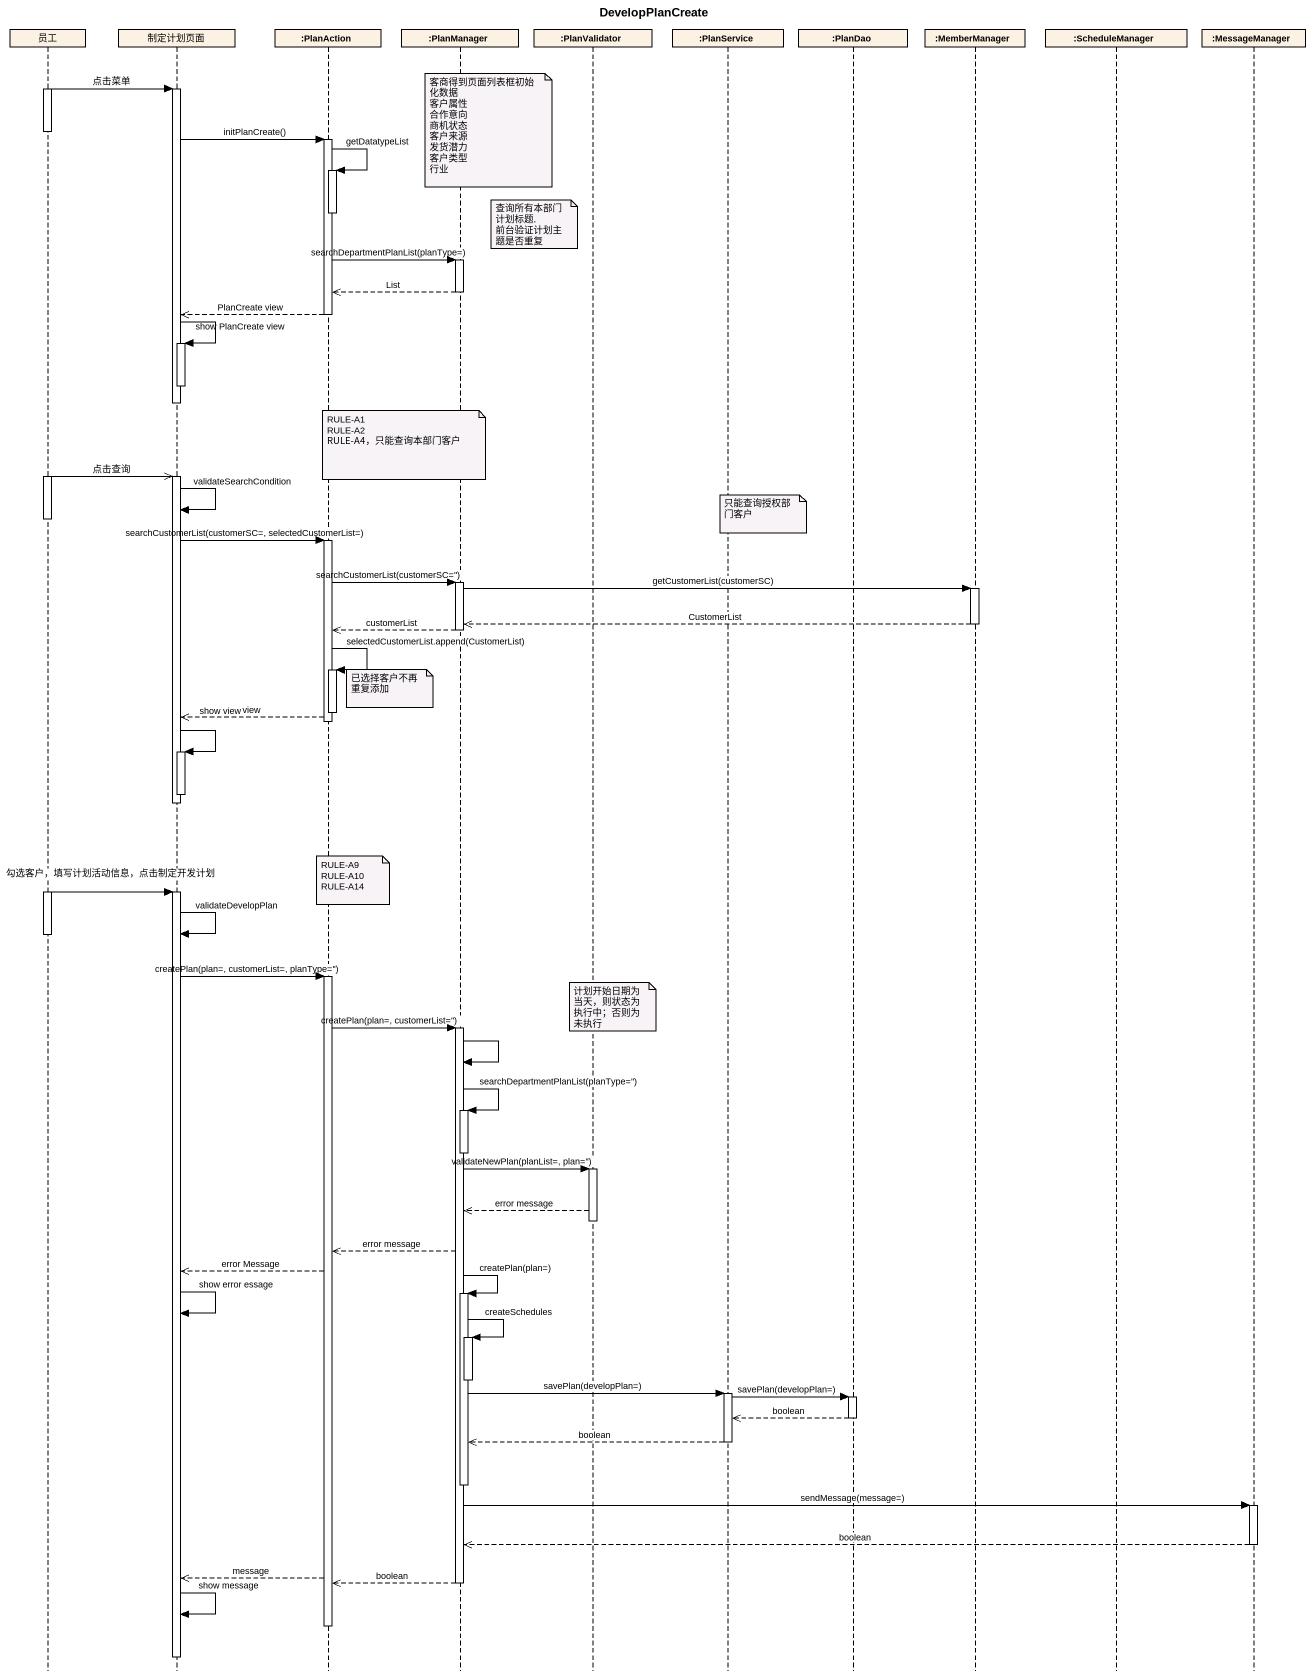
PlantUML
@startuml
title DevelopPlanCreate
hide footbox
participant 员工
participant 制定计划页面
participant ":PlanAction" as PlanAction
participant ":PlanManager" as PlanManager
participant ":PlanValidator" as PlanValidator
participant ":PlanService" as PlanService
participant ":PlanDao" as PlanDao
participant ":MemberManager" as MemberManager
participant ":ScheduleManager" as ScheduleManager
participant ":MessageManager" as MessageManager

activate 员工
员工 -> 制定计划页面 : 点击菜单
activate 制定计划页面
note over PlanManager
  客商得到页面列表框初始化数据
  客户属性
  合作意向
  商机状态
  客户来源
  发货潜力
  客户类型
  行业
end note
deactivate 员工
制定计划页面 -> PlanAction : initPlanCreate()
activate PlanAction
PlanAction -> PlanAction : getDatatypeList
activate PlanAction
deactivate PlanAction
note left of PlanValidator : 查询所有本部门计划标题.前台验证计划主题是否重复
PlanAction -> PlanManager : searchDepartmentPlanList(planType=)
activate PlanManager
PlanManager -->> PlanAction : List
deactivate PlanManager
PlanAction -->> 制定计划页面 : PlanCreate view
deactivate PlanAction
制定计划页面 -> 制定计划页面 : show PlanCreate view
activate 制定计划页面
deactivate 制定计划页面
deactivate 制定计划页面
note over PlanManager
  RULE-A1
  RULE-A2
  RULE-A4，只能查询本部门客户
end note
activate 员工
员工 ->> 制定计划页面 : 点击查询
activate 制定计划页面
制定计划页面 -> 制定计划页面 : validateSearchCondition
note over PlanService : 只能查询授权部门客户
deactivate 员工
制定计划页面 -> PlanAction : searchCustomerList(customerSC=, selectedCustomerList=)
activate PlanAction
PlanAction -> PlanManager : searchCustomerList(customerSC='')
activate PlanManager
PlanManager -> MemberManager : getCustomerList(customerSC)
activate MemberManager
MemberManager -->> PlanManager : CustomerList
deactivate MemberManager
PlanManager -->> PlanAction : customerList
deactivate PlanManager
PlanAction -> PlanAction : selectedCustomerList.append(CustomerList)
activate PlanAction
note right of PlanAction : 已选择客户不再重复添加
deactivate PlanAction
PlanAction -->> 制定计划页面 : view
deactivate PlanAction
制定计划页面 -> 制定计划页面 : show view
activate 制定计划页面
deactivate 制定计划页面
deactivate 制定计划页面
note over PlanAction
  RULE-A9
  RULE-A10
  RULE-A14
end note
activate 员工
员工 -> 制定计划页面 : 勾选客户，填写计划活动信息，点击制定开发计划
activate 制定计划页面
制定计划页面 -> 制定计划页面 : validateDevelopPlan
deactivate 员工
制定计划页面 -> PlanAction : createPlan(plan=, customerList=, planType='')
activate PlanAction
note over PlanValidator : 计划开始日期为当天，则状态为执行中；否则为未执行
PlanAction -> PlanManager : createPlan(plan=, customerList='')
activate PlanManager
PlanManager -> PlanManager
PlanManager -> PlanManager : searchDepartmentPlanList(planType='')
activate PlanManager
deactivate PlanManager
PlanManager -> PlanValidator : validateNewPlan(planList=, plan='')
activate PlanValidator
PlanValidator -->> PlanManager : error message
deactivate PlanValidator
PlanManager -->> PlanAction : error message
PlanAction -->> 制定计划页面 : error Message
PlanManager -> PlanManager : createPlan(plan=)
activate PlanManager
制定计划页面 -> 制定计划页面 : show error essage
PlanManager -> PlanManager : createSchedules
activate PlanManager
deactivate PlanManager
PlanManager -> PlanService : savePlan(developPlan=)
activate PlanService
PlanService -> PlanDao : savePlan(developPlan=)
activate PlanDao
PlanDao -->> PlanService : boolean
deactivate PlanDao
PlanService -->> PlanManager : boolean
deactivate PlanService
deactivate PlanManager
PlanManager -> MessageManager : sendMessage(message=)
activate MessageManager
MessageManager -->> PlanManager : boolean
deactivate MessageManager
PlanAction -->> 制定计划页面 : message
PlanManager -->> PlanAction : boolean
deactivate PlanManager
制定计划页面 -> 制定计划页面 : show message
deactivate PlanAction
deactivate 制定计划页面
@enduml
